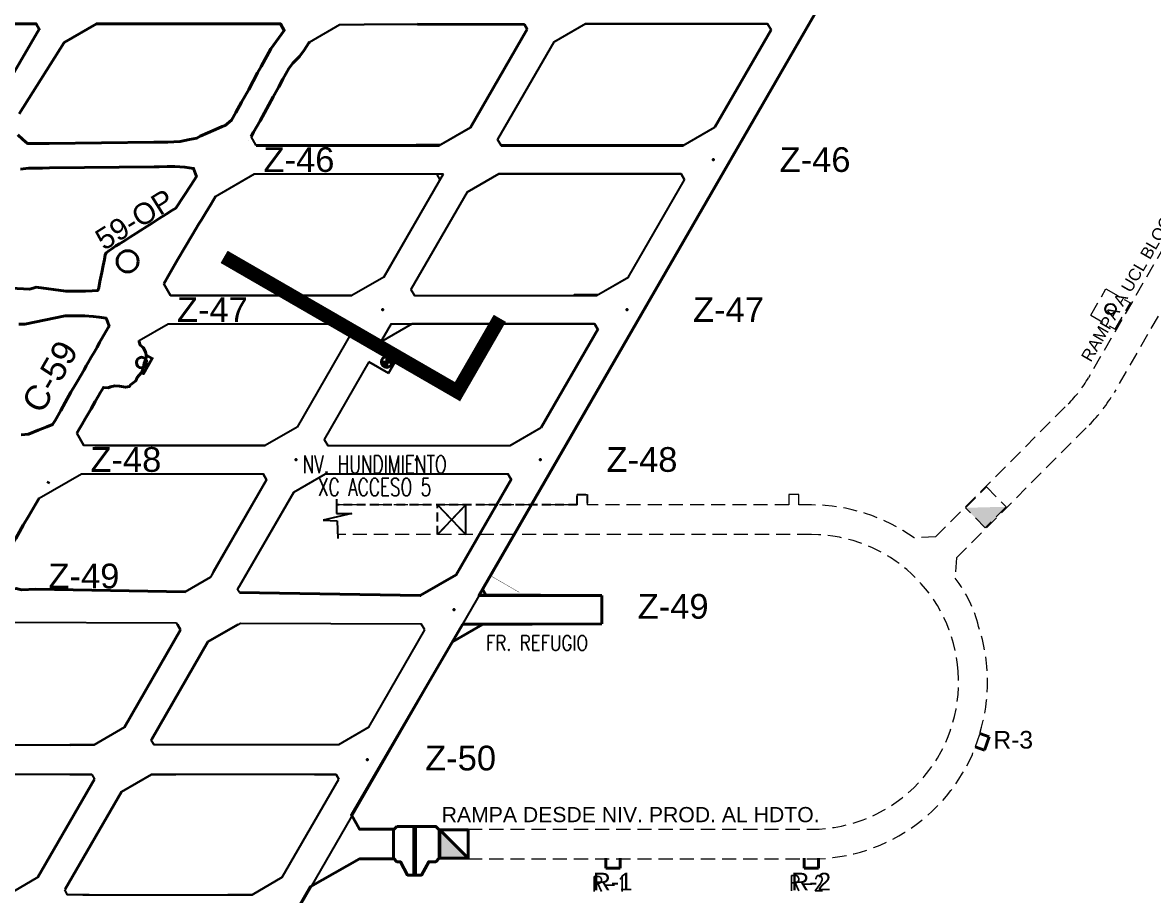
# Model space of a CAD drawing. Header units: millimetres. Extents: x -28 to 1943, y -5245 to 2752.
# Drawn here: x 1529.5 to 1689.8, y -321.2 to -197.6 of the extents above; entities that cross this region are included whole.
import ezdxf
from ezdxf.enums import TextEntityAlignment as Align

# ---------------------------------------------------------------- set-up
doc = ezdxf.new("R2010")
doc.units = ezdxf.units.MM
for name, pattern in [('CONTINUA', [0]), ('DASHEDX2', [1.5, 1, -0.5]), ('HIDDEN2', [0.1875, 0.125, -0.0625]), ('RAYITAS', [0.375, 0.25, -0.125])]:
    doc.linetypes.add(name, pattern=pattern)
doc.layers.add('167', color=10, linetype='Continuous')
doc.styles.add('DG-T1-473 TO 560$0$Standard', font='arial.ttf')
doc.styles.add('DG-T1-473 TO 560$1$Standard', font='arial.ttf')
doc.styles.add('ROMANS', font='romans.shx', dxfattribs={"width": 0.8})

msp = doc.modelspace()

# ---------------------------------------------------------------- hatches: boundary and pattern name
at = {"lineweight": 40, "ltscale": 5}
h = msp.add_hatch(color=256, dxfattribs=at)
h.dxf.hatch_style = 1
h.paths.add_polyline_path([(1581.085, -244.924), (1581.085, -245.674), (1581.835, -245.674, 0.4142136)])
h.paths.add_polyline_path([(1581.085, -245.674), (1580.335, -245.674, 0.4142136), (1581.085, -246.424)])
at = {"linetype": 'DASHEDX2', "lineweight": 15, "ltscale": 2}
h = msp.add_hatch(color=252, dxfattribs=at)
h.dxf.hatch_style = 1
h.paths.add_polyline_path([(1668.902, -266.202), (1666.901, -266.226), (1664.529, -267.748), (1665.94, -269.165)])
h.paths.add_polyline_path([(1663.118, -266.33), (1664.529, -267.748), (1666.901, -266.226)])
at = {"linetype": 'Continuous', "lineweight": 40}
h = msp.add_hatch(color=7, dxfattribs=at)
h.dxf.hatch_style = 1
h.paths.add_polyline_path([(1590.629, -313.964), (1588.629, -311.964), (1588.629, -315.964)])
h = msp.add_hatch(color=7, dxfattribs=at)
h.dxf.hatch_style = 1
h.paths.add_polyline_path([(1590.629, -313.964), (1588.629, -311.964), (1588.629, -315.964)])
at = {"linetype": 'Continuous'}
h = msp.add_hatch(color=7, dxfattribs=at)
h.dxf.hatch_style = 1
h.paths.add_polyline_path([(1590.629, -313.964), (1588.629, -311.964), (1588.629, -315.964)])
at = {"linetype": 'Continuous', "lineweight": 40}
h = msp.add_hatch(color=7, dxfattribs=at)
h.dxf.hatch_style = 1
h.paths.add_polyline_path([(1590.629, -313.964), (1588.629, -315.964), (1592.629, -315.964)])
h = msp.add_hatch(color=7, dxfattribs=at)
h.dxf.hatch_style = 1
h.paths.add_polyline_path([(1590.629, -313.964), (1588.629, -315.964), (1592.629, -315.964)])
at = {"linetype": 'Continuous'}
h = msp.add_hatch(color=7, dxfattribs=at)
h.dxf.hatch_style = 1
h.paths.add_polyline_path([(1590.629, -313.964), (1588.629, -315.964), (1592.629, -315.964)])

# ---------------------------------------------------------------- linework, layer by layer
at = {"color": 7, "linetype": 'Continuous'}
for p, q in [((1655.41, -172.657), (1594.154, -278.756)), ((1655.41, -172.657), (1594.154, -278.756)), ((1615.317, -233.701), (1623.303, -219.869)), ((1592.625, -311.964), (1588.539, -311.964)), ((1588.629, -311.964), (1592.629, -315.964)), ((1588.629, -315.964), (1588.629, -311.964)), ((1588.629, -315.964), (1588.629, -311.964)), ((1588.629, -315.964), (1588.629, -311.964)), ((1588.629, -315.964), (1588.629, -311.964)), ((1592.629, -315.964), (1592.629, -311.964)), ((1592.629, -315.964), (1592.629, -311.964)), ((1592.629, -315.964), (1592.629, -311.964)), ((1592.625, -315.964), (1588.539, -315.964))]:
    msp.add_line(p, q, dxfattribs=at)
at = {"color": 252, "linetype": 'DASHEDX2', "lineweight": 15, "ltscale": 2}
for p, q in [((1710.785, -195.526), (1680.55, -247.893)), ((1714.422, -197.626), (1684.188, -249.993)), ((1680.887, -239.02), (1683.042, -235.299)), ((1683.042, -235.299), (1686.503, -237.303)), ((1684.35, -241.025), (1686.504, -237.303)), ((1680.887, -239.02), (1684.349, -241.024)), ((1658.885, -270.421), (1677.706, -251.601)), ((1661.855, -273.391), (1680.675, -254.57)), ((1658.885, -270.421), (1655.875, -270.602)), ((1661.855, -273.391), (1661.68, -276.287))]:
    msp.add_line(p, q, dxfattribs=at)
for p, q in [((1570.123, -200.35), (1574.451, -197.853)), ((1574.451, -197.853), (1585.443, -197.803)), ((1592.977, -212.433), (1601.01, -198.52)), ((1609.275, -197.75), (1604.773, -200.347)), ((1609.275, -197.75), (1635.082, -197.75)), ((1635.082, -197.75), (1635.578, -198.608)), ((1604.773, -200.347), (1596.801, -214.136)), ((1588.526, -215.002), (1592.977, -212.433)), ((1623.115, -215.002), (1627.61, -212.409)), ((1562.586, -215.002), (1561.854, -213.734)), ((1597.3, -215.002), (1596.801, -214.136)), ((1556.803, -222.213), (1562.369, -219.002)), ((1562.369, -219.002), (1589.136, -219.002)), ((1580.665, -233.653), (1589.136, -219.002)), ((1592.486, -221.599), (1596.987, -219.002)), ((1596.987, -219.002), (1622.803, -219.002)), ((1622.803, -219.002), (1623.303, -219.869)), ((1592.492, -221.595), (1584.515, -235.384)), ((1580.665, -233.653), (1576.163, -236.25)), ((1610.846, -236.25), (1615.408, -233.616)), ((1549.476, -234.607), (1550.424, -236.25)), ((1584.515, -235.384), (1585.015, -236.25)), ((1550.424, -236.25), (1576.163, -236.25)), ((1585.015, -236.25), (1610.846, -236.25)), ((1545.98, -242.634), (1550.112, -240.25)), ((1550.112, -240.25), (1575.851, -240.25)), ((1575.851, -240.25), (1576.35, -241.116)), ((1581.702, -240.25), (1579.826, -243.496)), ((1581.702, -240.25), (1610.598, -240.25)), ((1611.067, -241.062), (1610.598, -240.25)), ((1576.35, -241.116), (1568.38, -254.9)), ((1582.597, -245.096), (1579.826, -243.496)), ((1579.826, -243.496), (1582.597, -245.096)), ((1581.347, -247.261), (1582.597, -245.096)), ((1582.597, -245.096), (1581.347, -247.261)), ((1578.576, -245.661), (1572.231, -256.629)), ((1581.347, -247.261), (1578.576, -245.661)), ((1578.576, -245.661), (1581.347, -247.261)), ((1537.159, -255.769), (1538.156, -257.497)), ((1568.38, -254.9), (1563.879, -257.497)), ((1598.58, -257.497), (1602.989, -254.952)), ((1539.731, -257.497), (1538.156, -257.497)), ((1539.731, -257.497), (1563.879, -257.497)), ((1572.231, -256.631), (1572.73, -257.497)), ((1572.73, -257.497), (1598.58, -257.497)), ((1531.836, -264.963), (1537.844, -261.497)), ((1537.844, -261.497), (1563.566, -261.497)), ((1556.543, -275.373), (1564.065, -262.363)), ((1564.065, -262.363), (1563.566, -261.497)), ((1567.916, -264.094), (1572.417, -261.497)), ((1572.417, -261.497), (1598.268, -261.497)), ((1598.737, -262.309), (1598.268, -261.497)), ((1567.916, -264.094), (1560.179, -277.476)), ((1556.543, -275.373), (1556.095, -276.148)), ((1552.509, -278.217), (1556.095, -276.148)), ((1559.945, -277.879), (1560.179, -277.476)), ((1560.212, -278.341), (1559.945, -277.879)), ((1543.905, -297.425), (1551.878, -283.616)), ((1551.878, -283.616), (1551.302, -282.62)), ((1555.747, -285.313), (1560.351, -282.655)), ((1560.351, -282.655), (1585.994, -282.756)), ((1578.549, -297.425), (1586.494, -283.622)), ((1547.714, -299.226), (1555.747, -285.313)), ((1539.629, -299.893), (1543.905, -297.425)), ((1578.549, -297.425), (1574.273, -299.893)), ((1548.1, -299.893), (1547.714, -299.226)), ((1513.456, -299.893), (1536.287, -299.943)), ((1536.287, -299.943), (1539.629, -299.893)), ((1574.273, -299.893), (1548.1, -299.893)), ((1539.284, -304.093), (1513.111, -304.093)), ((1539.284, -304.093), (1539.67, -304.76)), ((1547.755, -304.093), (1543.479, -306.561)), ((1573.928, -304.093), (1547.755, -304.093)), ((1574.314, -304.76), (1573.928, -304.093)), ((1531.637, -318.673), (1539.67, -304.76)), ((1566.281, -318.673), (1574.314, -304.76)), ((1543.479, -306.561), (1535.447, -320.474)), ((1527.361, -321.141), (1531.637, -318.673)), ((1562.005, -321.141), (1566.281, -318.673)), ((1538.027, -321.166, 2193), (1562.005, -321.141))]:
    msp.add_line(p, q)
at = {"color": 3, "linetype": 'Continuous'}
for p, q in [((1577.889, -197.803), (1597.532, -197.803)), ((1585.264, -214.951), (1565.621, -214.951)), ((1536.192, -299.943), (1516.549, -299.943)), ((1516.549, -304.043), (1536.192, -304.043)), ((1551.193, -304.043), (1570.836, -304.043)), ((1558.568, -321.191), (1538.925, -321.191))]:
    msp.add_line(p, q, dxfattribs=at)
at = {"lineweight": 40}
for p, q in [((1600.624, -197.853), (1585.443, -197.803)), ((1601.01, -198.52), (1600.624, -197.853)), ((1588.526, -215.002), (1562.586, -215.002)), ((1623.115, -215.002), (1597.3, -215.002)), ((1611.593, -278.745), (1611.593, -282.745)), ((1591.835, -282.839), (1611.593, -282.745)), ((1584.914, -318.364), (1584.914, -311.464)), ((1584.914, -318.364), (1584.914, -311.764)), ((1585.164, -318.364), (1585.164, -311.464)), ((1585.164, -318.364), (1585.164, -311.764))]:
    msp.add_line(p, q, dxfattribs=at)
at = {"color": 3, "linetype": 'Continuous', "lineweight": 40}
for p, q in [((1592.977, -212.433), (1601.01, -198.52)), ((1543.905, -297.425), (1551.878, -283.616)), ((1551.878, -283.616), (1551.432, -282.845)), ((1555.747, -285.313), (1547.774, -299.113)), ((1666.495, -298.797), (1665.155, -298.326)), ((1666.495, -298.797), (1665.831, -300.684)), ((1664.492, -300.213), (1665.831, -300.684)), ((1531.637, -318.673), (1539.67, -304.76)), ((1543.479, -306.561), (1535.506, -320.37)), ((1612.162, -315.964), (1612.162, -317.364)), ((1612.162, -317.364), (1614.162, -317.364)), ((1614.162, -317.364), (1614.162, -315.964)), ((1640.284, -315.964), (1640.284, -317.364)), ((1640.284, -317.364), (1642.284, -317.364)), ((1642.284, -317.364), (1642.284, -315.944))]:
    msp.add_line(p, q, dxfattribs=at)
at = {"lineweight": 40, "ltscale": 5}
for p, q in [((1581.085, -244.924), (1581.085, -246.424)), ((1580.335, -245.674), (1581.835, -245.674))]:
    msp.add_line(p, q, dxfattribs=at)
at = {"color": 7}
for p, q in [((1573.968, -265.085), (1573.951, -267.142)), ((1573.968, -265.085), (1573.951, -267.142)), ((1576.15, -267.123), (1572.056, -268.073)), ((1576.15, -267.123), (1572.056, -268.073)), ((1573.951, -267.142), (1576.15, -267.123)), ((1573.951, -267.142), (1576.15, -267.123)), ((1572.056, -268.073), (1574.058, -268.179)), ((1572.056, -268.073), (1574.058, -268.179)), ((1574.058, -268.179), (1574.148, -270.665)), ((1574.058, -268.179), (1574.148, -270.665)), ((1585.845, -278.756), (1591.033, -275.761)), ((1585.845, -278.756), (1591.033, -275.761)), ((1531.34, -277.874), (1552.509, -278.217)), ((1531.34, -277.874), (1552.509, -278.217)), ((1560.212, -278.341), (1585.845, -278.756)), ((1560.212, -278.341), (1585.845, -278.756)), ((1594.154, -278.756), (1611.59, -278.756)), ((1594.154, -278.756), (1611.59, -278.756)), ((1611.59, -278.756), (1611.59, -282.767)), ((1611.59, -278.756), (1611.59, -282.767)), ((1525.547, -282.519), (1551.302, -282.62)), ((1586.494, -283.622), (1585.994, -282.756)), ((1586.494, -283.622), (1585.994, -282.756)), ((1611.59, -282.756), (1591.845, -282.756)), ((1611.59, -282.756), (1591.845, -282.756))]:
    msp.add_line(p, q, dxfattribs=at)
at = {"color": 251}
for p, q in [((1588.283, -265.919), (1592.283, -270.119)), ((1592.283, -270.119), (1592.283, -265.919))]:
    msp.add_line(p, q, dxfattribs=at)
at = {"color": 7, "linetype": 'RAYITAS', "ltscale": 5}
for p, q in [((1588.283, -270.119), (1588.283, -265.919)), ((1588.283, -265.919), (1592.283, -270.119)), ((1588.283, -270.119), (1588.283, -265.919)), ((1588.283, -265.919), (1592.283, -270.119)), ((1592.283, -270.119), (1592.283, -265.919)), ((1592.283, -270.119), (1592.283, -265.919))]:
    msp.add_line(p, q, dxfattribs=at)
at = {"color": 3, "linetype": 'Continuous', "lineweight": 35}
for p, q in [((1595.132, -278.645), (1594.686, -277.874)), ((1555.747, -285.313), (1560.023, -282.845)), ((1590.391, -285.313), (1594.667, -282.845))]:
    msp.add_line(p, q, dxfattribs=at)
at = {"color": 7, "lineweight": 40}
msp.add_line((1611.593, -278.745), (1611.593, -282.745), dxfattribs=at)
msp.add_line((1611.593, -278.745), (1611.593, -282.745), dxfattribs=at)
at = {"color": 7, "linetype": 'Continuous', "lineweight": 40}
for p, q in [((1592.625, -311.964), (1588.539, -311.964)), ((1592.625, -311.964), (1588.539, -311.964)), ((1588.629, -315.964), (1588.629, -311.964)), ((1588.629, -315.964), (1588.629, -311.964)), ((1588.629, -311.964), (1592.629, -315.964)), ((1588.629, -315.964), (1588.629, -311.964)), ((1588.629, -315.964), (1588.629, -311.964)), ((1588.629, -315.964), (1588.629, -311.964)), ((1588.629, -315.964), (1588.629, -311.964)), ((1588.629, -311.964), (1592.629, -315.964)), ((1588.629, -315.964), (1588.629, -311.964)), ((1588.629, -315.964), (1588.629, -311.964)), ((1592.629, -315.964), (1592.629, -311.964)), ((1592.629, -315.964), (1592.629, -311.964)), ((1592.629, -315.964), (1592.629, -311.964)), ((1592.629, -315.964), (1592.629, -311.964)), ((1592.629, -315.964), (1592.629, -311.964)), ((1592.629, -315.964), (1592.629, -311.964)), ((1592.625, -315.964), (1588.539, -315.964)), ((1592.625, -315.964), (1588.539, -315.964))]:
    msp.add_line(p, q, dxfattribs=at)
at = {"linetype": 'HIDDEN2', "lineweight": 18, "ltscale": 10}
for p, q in [((1612.162, -315.964), (1612.162, -317.364)), ((1612.162, -317.364), (1614.162, -317.364)), ((1614.162, -317.364), (1614.162, -315.964)), ((1640.284, -315.964), (1640.284, -317.364)), ((1640.284, -317.364), (1642.284, -317.364)), ((1642.284, -317.364), (1642.284, -315.944))]:
    msp.add_line(p, q, dxfattribs=at)
at = {"color": 7, "linetype": 'Continuous', "lineweight": 40}
for points in [[(1662.653, -172.657), (1655.41, -172.657), (1594.154, -278.756), (1611.593, -278.745)], [(1662.653, -172.657), (1655.41, -172.657), (1594.154, -278.756), (1611.593, -278.745)], [(1662.653, -172.657), (1655.41, -172.657), (1594.239, -278.649)], [(1594.239, -278.649), (1611.593, -278.745)]]:
    msp.add_lwpolyline(points, dxfattribs=at)
at = {"lineweight": 40}
for points in [[(1500.658, -200.443), (1498.134, -204.868), (1496.823, -208.083), (1496.511, -209.04), (1496.097, -209.958), (1495.725, -210.866), (1494.744, -212.076), (1494.604, -212.794), (1494.732, -213.181), (1495.063, -213.659), (1495.384, -214.386), (1496.764, -214.555), (1518.543, -214.738), (1519.167, -214.542), (1520.325, -214.125), (1521.354, -213.508), (1522.615, -212.762), (1523.24, -212.397), (1523.694, -212.158), (1524.049, -211.762), (1525.216, -209.8), (1531.828, -198.517), (1531.384, -197.748), (1505.325, -197.748)], [(1500.658, -200.443), (1498.134, -204.868), (1496.823, -208.083), (1496.511, -209.04), (1496.097, -209.958), (1495.725, -210.866), (1494.744, -212.076), (1494.604, -212.794), (1494.732, -213.181), (1495.063, -213.659), (1495.384, -214.386), (1496.764, -214.555), (1518.543, -214.738), (1519.167, -214.542), (1520.325, -214.125), (1521.354, -213.508), (1522.615, -212.762), (1523.24, -212.397), (1523.694, -212.158), (1524.049, -211.762), (1525.216, -209.8), (1531.828, -198.517), (1531.384, -197.748), (1505.325, -197.748)], [(1582.539, -311.464), (1588.039, -311.464), (1588.539, -311.964), (1588.539, -315.964), (1588.039, -316.464), (1587.039, -316.464), (1586.039, -318.364), (1584.039, -318.364), (1583.039, -316.464), (1582.539, -316.464), (1582.039, -315.964), (1582.039, -311.964)]]:
    msp.add_lwpolyline(points, close=True, dxfattribs=at)
for points in [[(1528.802, -213.469), (1529.511, -214.126), (1530.15, -214.701), (1533.258, -214.689), (1548.078, -214.523), (1548.909, -214.5), (1550.078, -214.502), (1550.93, -214.494), (1551.817, -214.442), (1553.152, -214.134), (1554.15, -213.93), (1554.641, -213.683), (1555.738, -213.194), (1556.837, -212.72), (1557.773, -212.321), (1558.21, -212.134), (1559.103, -211.411), (1559.7, -210.292), (1560.501, -208.858), (1561.565, -207.056), (1562.775, -204.708), (1563.285, -203.821), (1564.673, -201.29), (1566.561, -198.676), (1566.025, -197.748), (1539.966, -197.748), (1535.344, -200.417), (1528.965, -210.499)], [(1528.802, -213.469), (1529.511, -214.126), (1530.15, -214.701), (1533.258, -214.689), (1548.078, -214.523), (1548.909, -214.5), (1550.078, -214.502), (1550.93, -214.494), (1551.817, -214.442), (1553.152, -214.134), (1554.15, -213.93), (1554.641, -213.683), (1555.738, -213.194), (1556.837, -212.72), (1557.773, -212.321), (1558.21, -212.134), (1559.103, -211.411), (1559.7, -210.292), (1560.501, -208.858), (1561.565, -207.056), (1562.775, -204.708), (1563.285, -203.821), (1564.673, -201.29), (1566.561, -198.676), (1566.025, -197.748), (1539.966, -197.748), (1535.344, -200.417), (1528.965, -210.499)], [(1635.578, -198.608), (1627.61, -212.409)], [(1561.854, -213.734), (1562.225, -213.1), (1563.128, -211.492), (1565.014, -208.109), (1565.814, -206.671), (1566.371, -205.603), (1567.2, -204.089), (1567.8, -203.342), (1568.713, -202.36), (1569.404, -201.486), (1570.044, -200.462), (1570.123, -200.35)], [(1561.521, -214.306), (1561.533, -214.283)], [(1527.868, -235.205), (1530.453, -235.334), (1530.972, -235.185), (1531.393, -235.076), (1535.596, -235.647), (1536.334, -235.643), (1537.404, -235.638), (1538.399, -235.634), (1539.338, -235.575), (1540.141, -235.515), (1540.275, -235.167), (1540.445, -234.249), (1540.526, -233.852), (1540.705, -232.986), (1540.895, -231.993), (1541.062, -231.154), (1541.19, -230.498), (1541.321, -230.176), (1541.689, -229.895), (1542.131, -229.614), (1542.686, -229.23), (1543.229, -228.912), (1543.666, -228.638), (1544.219, -228.289), (1544.766, -227.941), (1545.537, -227.437), (1546.195, -227.023), (1547.065, -226.477), (1547.818, -226.011), (1548.826, -225.348), (1549.826, -224.714), (1550.63, -224.205), (1551.176, -223.866), (1553.349, -220.544), (1554.106, -219.393), (1553.71, -218.249), (1552.447, -218.074), (1551.038, -217.972), (1549.955, -217.986), (1548.85, -218.005), (1548.125, -218.017), (1533.286, -218.174), (1532.282, -218.189), (1531.29, -218.198), (1530.302, -218.206), (1529.155, -218.336)], [(1527.868, -235.205), (1530.453, -235.334), (1530.972, -235.185), (1531.393, -235.076), (1535.596, -235.647), (1536.334, -235.643), (1537.404, -235.638), (1538.399, -235.634), (1539.338, -235.575), (1540.141, -235.515), (1540.275, -235.167), (1540.445, -234.249), (1540.526, -233.852), (1540.705, -232.986), (1540.895, -231.993), (1541.062, -231.154), (1541.19, -230.498), (1541.321, -230.176), (1541.689, -229.895), (1542.131, -229.614), (1542.686, -229.23), (1543.229, -228.912), (1543.666, -228.638), (1544.219, -228.289), (1544.766, -227.941), (1545.537, -227.437), (1546.195, -227.023), (1547.065, -226.477), (1547.818, -226.011), (1548.826, -225.348), (1549.826, -224.714), (1550.63, -224.205), (1551.176, -223.866), (1553.349, -220.544), (1554.106, -219.393), (1553.71, -218.249), (1552.447, -218.074), (1551.038, -217.972), (1549.955, -217.986), (1548.85, -218.005), (1548.125, -218.017), (1533.286, -218.174), (1532.282, -218.189), (1531.29, -218.198), (1530.302, -218.206), (1529.155, -218.336)], [(1549.476, -234.607), (1549.674, -234.267), (1550.127, -233.526), (1550.499, -232.852), (1551.447, -231.199), (1552.599, -229.221), (1553.373, -227.922), (1553.514, -227.69), (1554.474, -226.099), (1554.813, -225.535), (1555.395, -224.561), (1556.135, -223.34), (1556.809, -222.204)], [(1529.279, -255.973), (1530.302, -255.895), (1531.689, -255.345), (1532.893, -254.876), (1533.723, -254.536), (1534.101, -253.971), (1534.877, -252.543), (1535.503, -251.398), (1536.333, -249.962), (1536.984, -248.864), (1537.247, -248.405), (1538.193, -246.761), (1538.497, -246.21), (1538.777, -245.738), (1539.209, -244.958), (1539.646, -244.221), (1540.021, -243.572), (1540.374, -242.888), (1540.906, -242.026), (1541.713, -240.646), (1541.728, -240.595), (1541.504, -239.93), (1541.317, -239.463), (1540.34, -239.318), (1539.496, -239.209), (1538.31, -239.127), (1537.295, -239.127), (1536.448, -239.119), (1535.522, -239.112), (1529.783, -240.293), (1528.93, -240.324)], [(1529.279, -255.973), (1530.302, -255.895), (1531.689, -255.345), (1532.893, -254.876), (1533.723, -254.536), (1534.101, -253.971), (1534.877, -252.543), (1535.503, -251.398), (1536.333, -249.962), (1536.984, -248.864), (1537.247, -248.405), (1538.193, -246.761), (1538.497, -246.21), (1538.777, -245.738), (1539.209, -244.958), (1539.646, -244.221), (1540.021, -243.572), (1540.374, -242.888), (1540.906, -242.026), (1541.713, -240.646), (1541.728, -240.595), (1541.504, -239.93), (1541.317, -239.463), (1540.34, -239.318), (1539.496, -239.209), (1538.31, -239.127), (1537.295, -239.127), (1536.448, -239.119), (1535.522, -239.112), (1529.783, -240.293), (1528.93, -240.324)], [(1611.084, -240.958), (1602.988, -254.954)], [(1537.159, -255.769), (1537.509, -255.162), (1537.905, -254.495), (1538.342, -253.724), (1538.893, -252.775), (1539.182, -252.288), (1539.77, -251.253), (1540.235, -250.449), (1540.456, -250.058), (1540.931, -249.257), (1541.603, -249.316), (1541.933, -249.165), (1542.571, -249.061), (1543.231, -249.086), (1544.072, -249.255), (1544.644, -249.126), (1544.78, -248.89), (1545.507, -248.343), (1545.717, -247.846), (1546.02, -247.548), (1546.364, -247.096), (1546.625, -246.454), (1546.705, -245.84), (1546.874, -245.357), (1547.043, -244.866), (1546.9, -244.213), (1546.554, -243.596), (1546.135, -243.27), (1545.986, -242.791), (1545.98, -242.634)], [(1533.037, -262.873), (1533.194, -262.6)], [(1598.735, -262.306), (1590.912, -275.83), (1585.845, -278.756), (1560.212, -278.341)], [(1552.509, -278.217), (1531.34, -277.874), (1529.32, -277.95), (1528.577, -277.763), (1526.641, -277.802), (1526.004, -277.47), (1525.628, -277.099), (1525.566, -276.815), (1525.156, -276.654), (1525.154, -276.508), (1525.685, -275.593), (1526.479, -274.184), (1527.424, -272.521), (1527.56, -272.286), (1528.511, -270.657), (1528.805, -270.132), (1529.572, -268.773), (1530.361, -267.48), (1531.367, -265.779), (1531.836, -264.963)], [(1591.835, -282.839), (1576.075, -309.844), (1577.24, -311.864), (1582.139, -311.864)], [(1582.139, -316.064), (1577.24, -316.064), (1570.213, -320.007), (1533.346, -384.114)]]:
    msp.add_lwpolyline(points, dxfattribs=at)
at = {"color": 3, "linetype": 'Continuous'}
for points in [[(1570.121, -200.353), (1574.451, -197.853), (1577.889, -197.853), (1577.889, -197.803)], [(1597.532, -197.803), (1597.532, -197.853), (1600.624, -197.853), (1601.01, -198.52)], [(1592.977, -212.433), (1588.701, -214.901), (1585.264, -214.901), (1585.264, -214.951)], [(1615.353, -233.681), (1611.077, -236.149), (1607.64, -236.149), (1607.64, -236.199)], [(1543.905, -297.425), (1539.629, -299.893), (1536.192, -299.893), (1536.192, -299.943)], [(1578.549, -297.425), (1574.273, -299.893), (1570.836, -299.893), (1570.836, -299.943)], [(1551.193, -299.943), (1551.193, -299.893), (1548.1, -299.893), (1547.714, -299.226)], [(1536.192, -304.043), (1536.192, -304.093), (1539.284, -304.093), (1539.67, -304.76)], [(1543.479, -306.561), (1547.755, -304.093), (1551.193, -304.093), (1551.193, -304.043)], [(1570.836, -304.043), (1570.836, -304.093), (1573.928, -304.093), (1574.314, -304.76)], [(1531.637, -318.673), (1527.361, -321.141), (1523.924, -321.141), (1523.924, -321.191)], [(1566.281, -318.673), (1562.005, -321.141), (1558.568, -321.141), (1558.568, -321.191)]]:
    msp.add_lwpolyline(points, dxfattribs=at)
for points in [[(1635.578, -198.608), (1635.082, -197.75), (1609.275, -197.75), (1604.773, -200.347), (1596.801, -214.136), (1597.3, -215.002), (1623.115, -215.002), (1627.61, -212.409)], [(1556.803, -222.213), (1562.369, -219.002), (1588.136, -219.002), (1588.635, -219.868), (1580.665, -233.653)], [(1623.303, -219.869), (1622.803, -219.002), (1596.987, -219.002), (1592.486, -221.599), (1584.515, -235.384), (1585.015, -236.25), (1610.846, -236.25), (1615.343, -233.656)], [(1580.665, -233.653), (1576.163, -236.25)], [(1576.163, -236.25), (1550.424, -236.25), (1549.476, -234.607)], [(1545.98, -242.634), (1550.112, -240.25), (1575.851, -240.25), (1576.35, -241.116), (1568.38, -254.9), (1563.879, -257.497), (1538.156, -257.497), (1537.159, -255.769)], [(1611.035, -241.118), (1610.534, -240.25), (1584.702, -240.25), (1580.2, -242.847)], [(1574.747, -252.28), (1572.231, -256.631), (1572.73, -257.497), (1598.58, -257.497), (1602.989, -254.952)], [(1531.836, -264.963), (1537.844, -261.497), (1563.566, -261.497), (1564.065, -262.363), (1556.095, -276.148), (1552.509, -278.217)], [(1560.212, -278.341), (1559.945, -277.879), (1567.916, -264.094), (1572.417, -261.497), (1598.268, -261.497), (1598.767, -262.363)]]:
    msp.add_lwpolyline(points)
at = {"const_width": 2}
msp.add_lwpolyline([(1558.036, -230.769), (1591.122, -249.871), (1597.121, -239.478)], dxfattribs=at)
msp.add_lwpolyline([(1558.036, -230.769), (1591.122, -249.871), (1597.121, -239.478)], dxfattribs=at)
at = {"color": 3, "linetype": 'Continuous', "lineweight": 40}
msp.add_lwpolyline([(1546.308, -247.17), (1546.592, -247.334), (1547.842, -245.169), (1547.003, -244.685)], dxfattribs=at)
msp.add_lwpolyline([(1546.308, -247.17), (1546.592, -247.334), (1547.842, -245.169), (1547.003, -244.685)], dxfattribs=at)
at = {"linetype": 'Continuous', "const_width": 0.05}
for points in [[(1537.159, -255.769), (1537.509, -255.162), (1537.905, -254.495), (1538.342, -253.724), (1538.893, -252.775), (1539.182, -252.288), (1539.77, -251.253), (1540.235, -250.449), (1540.456, -250.058), (1540.931, -249.257)], [(1533.037, -262.873), (1533.194, -262.6)], [(1525.566, -276.815), (1525.156, -276.654), (1525.154, -276.508), (1525.685, -275.593), (1526.479, -274.184), (1527.424, -272.521), (1527.56, -272.286), (1528.511, -270.657), (1528.805, -270.132), (1529.572, -268.773), (1530.361, -267.48), (1531.367, -265.779), (1531.836, -264.963)]]:
    msp.add_lwpolyline(points, dxfattribs=at)
at = {"color": 251, "linetype": 'RAYITAS', "ltscale": 5}
for points in [[(1608.084, -265.919), (1608.084, -264.419), (1609.484, -264.419), (1609.484, -265.919)], [(1608.084, -265.919), (1608.084, -264.419), (1609.484, -264.419), (1609.484, -265.919)], [(1608.084, -265.919), (1573.961, -265.919)], [(1608.084, -265.919), (1573.961, -265.919)], [(1592.283, -265.919), (1588.283, -270.119)], [(1592.283, -265.919), (1588.283, -270.119)]]:
    msp.add_lwpolyline(points, dxfattribs=at)
at = {"color": 252, "linetype": 'DASHEDX2', "lineweight": 15, "ltscale": 2}
for points in [[(1608.084, -265.919), (1608.084, -264.419), (1609.484, -264.419), (1609.484, -265.919)], [(1608.084, -265.919), (1608.084, -264.419), (1609.484, -264.419), (1609.484, -265.919)], [(1639.484, -265.919), (1639.484, -264.419), (1638.084, -264.419), (1638.084, -265.919)], [(1639.484, -265.919), (1639.484, -264.419), (1638.084, -264.419), (1638.084, -265.919)], [(1668.902, -266.202), (1665.94, -269.165), (1663.118, -266.33), (1666.087, -263.36), (1668.902, -266.202)], [(1573.968, -265.085), (1573.951, -267.142), (1576.15, -267.123), (1572.056, -268.073), (1574.058, -268.179), (1574.148, -270.665)], [(1608.084, -265.919), (1573.961, -265.919)], [(1608.084, -265.919), (1573.961, -265.919)], [(1638.084, -265.919), (1609.484, -265.919)], [(1641.284, -265.919), (1639.484, -265.919)], [(1641.284, -265.919), (1639.484, -265.919)], [(1641.284, -270.119), (1574.128, -270.119)]]:
    msp.add_lwpolyline(points, dxfattribs=at)
at = {"color": 251}
msp.add_lwpolyline([(1592.283, -265.919), (1588.283, -270.119)], dxfattribs=at)
at = {"color": 252, "linetype": 'DASHEDX2', "lineweight": 15, "ltscale": 2}
for points in [[(1655.875, -270.602, 0.1565476), (1641.284, -265.919)], [(1592.629, -311.864), (1641.284, -311.864, 0.4349434), (1662.105, -289.526, 0.6689156)], [(1592.629, -316.064), (1641.284, -316.064, 0.3321748), (1665.167, -298.387, 0.6676731)]]:
    msp.add_lwpolyline(points, format="xyb", dxfattribs=at)
at = {"color": 1, "linetype": 'ByBlock', "lineweight": 0, "const_width": 0.05}
msp.add_lwpolyline([(1595.797, -275.946), (1599.867, -278.296)], dxfattribs=at)
at = {"linetype": 'Continuous'}
msp.add_lwpolyline([(1538.925, -321.191), (1538.925, -321.141), (1535.832, -321.141), (1535.446, -320.474)], dxfattribs=at)
at = {"color": 3, "linetype": 'Continuous', "lineweight": 40}
for centre, radius in [((1544.361, -231.399), 1.5), ((1546.351, -245.752), 0.75), ((1581.085, -245.674), 0.75)]:
    msp.add_circle(centre, radius, dxfattribs=at)
at = {"color": 3}
msp.add_circle((1683.694, -238.161), 0.75, dxfattribs=at)
msp.add_circle((1581.106, -245.678), 0.75)
at = {"color": 252, "linetype": 'DASHEDX2', "lineweight": 15, "ltscale": 2}
for centre, radius, start, end in [((1665.048, -238.943), 17.9, 315, 330), ((1665.048, -238.943), 22.1, 315, 330), ((1641.284, -290.992), 20.872, 4.02525, 90), ((1647.02, -287.592), 18.513, 13.91844, 37.63793), ((1641.284, -290.992), 24.972, 342.91989, 18.32751)]:
    msp.add_arc(centre, radius, start, end, dxfattribs=at)
at = {"lineweight": 40, "ltscale": 5}
for p in [(1627.408, -217.001), (1580.496, -238.249), (1615.14, -238.249), (1568.228, -259.497), (1568.229, -259.496), (1585.282, -259.505), (1602.872, -259.497), (1590.604, -280.745), (1578.336, -301.993)]:
    msp.add_point(p, dxfattribs=at)
at = {"color": 7, "linetype": 'Continuous', "lineweight": 40}
msp.add_point((1590.629, -313.964), dxfattribs=at)
msp.add_point((1590.629, -313.964), dxfattribs=at)
at = {"color": 7, "linetype": 'Continuous'}
msp.add_point((1590.629, -313.964), dxfattribs=at)
at = {"layer": '167'}
msp.add_lwpolyline([(793.984, -747.719), (1288.758, -747.718), (1347.109, -646.658), (1351.609, -644.06), (1383.259, -644.06), (1805.194, 86.748), (1770.861, 87.511), (1838.66, 204.944), (1646.978, 301.627), (1521.565, 87.697), (1424.451, 87.511), (1164.8, -363.75), (913.868, -363.748), (890.119, -410.232), (793.984, -747.719)], close=True, dxfattribs=at)

# ---------------------------------------------------------------- texts
at = {"linetype": 'Continuous', "style": 'DG-T1-473 TO 560$0$Standard'}
for s, p in [('Z-46', (1568.647, -216.985)), ('Z-46', (1641.804, -216.985)), ('Z-47', (1556.38, -238.233)), ('Z-47', (1629.537, -238.233)), ('Z-48', (1544.112, -259.481)), ('Z-48', (1617.269, -259.481)), ('Z-49', (1538.167, -275.988)), ('Z-49', (1621.691, -280.289)), ('Z-50', (1591.56, -301.782))]:
    msp.add_text(s, height=3.5, dxfattribs=at).set_placement(p, align=Align.MIDDLE_CENTER)
at = {"color": 252, "linetype": 'DASHEDX2', "lineweight": 15, "ltscale": 2, "style": 'DG-T1-473 TO 560$1$Standard'}
msp.add_text('RAMPA A UCL BLOQUE 2', height=1.7, rotation=59.99036, dxfattribs=at).set_placement((1695.21, -220.992), align=Align.RIGHT)
at = {"linetype": 'Continuous', "style": 'DG-T1-473 TO 560$0$Standard'}
msp.add_text('59-OP', height=3, rotation=32, dxfattribs=at).set_placement((1541.011, -229.946))
at = {"linetype": 'Continuous', "style": 'DG-T1-473 TO 560$1$Standard'}
msp.add_text('C-59', height=3.5, rotation=60, dxfattribs=at).set_placement((1530.682, -252.309), align=Align.MIDDLE_LEFT)
at = {"linetype": 'CONTINUA', "style": 'ROMANS', "width": 0.7}
for s, p in [('NV. HUNDIMIENTO', (1579.377, -261.424)), ('XC ACCESO 5', (1579.377, -264.633))]:
    msp.add_text(s, height=2.5, dxfattribs=at).set_placement(p, align=Align.CENTER)
at = {"color": 7, "linetype": 'CONTINUA', "lineweight": 13, "style": 'ROMANS', "width": 0.8}
for s, p in [('FR. REFUGIO', (1595.168, -286.547)), ('FR. REFUGIO', (1595.168, -286.547)), ('R-1', (1610.209, -320.701)), ('R-2', (1638.158, -320.586))]:
    msp.add_text(s, height=2.15, dxfattribs=at).set_placement(p)
at = {"linetype": 'Continuous', "style": 'DG-T1-473 TO 560$1$Standard'}
for s, p in [('R-3', (1667.075, -300.438)), ('R-1', (1610.325, -320.539)), ('R-2', (1638.447, -320.539))]:
    msp.add_text(s, height=2.5, dxfattribs=at).set_placement(p)
at = {"color": 252, "ltscale": 5, "style": 'DG-T1-473 TO 560$1$Standard'}
msp.add_text('RAMPA DESDE NIV. PROD. AL HDTO.', height=2.15, dxfattribs=at).set_placement((1588.879, -310.869))

doc.saveas('drawing.dxf')
